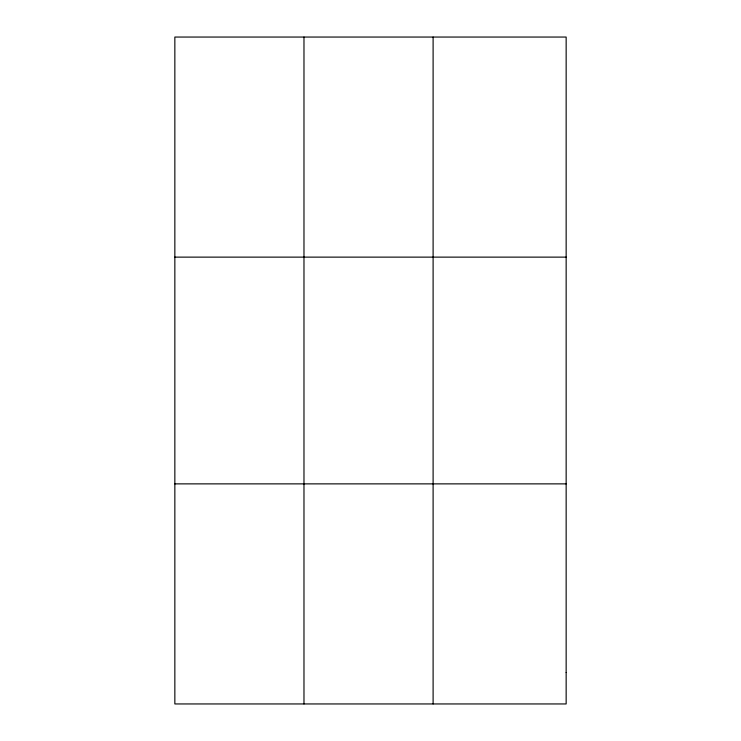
<?xml version="1.0" encoding="UTF-8"?>
<svg xmlns="http://www.w3.org/2000/svg" width="741" height="741" viewBox="0 0 741 741"><rect width="100%" height="100%" fill="white"/><g stroke="black" fill="none" stroke-linecap="round" stroke-linejoin="round"><path stroke-width="1.11" d="M303.977 703.95L303.977 37.05M433.105 703.95L433.105 37.05M174.848 257.127L566.152 257.127M174.848 483.873L566.152 483.873M566.152 672.513L566.152 703.95L174.848 703.95L174.848 37.05L566.152 37.05L566.152 672.513"/></g></svg>
